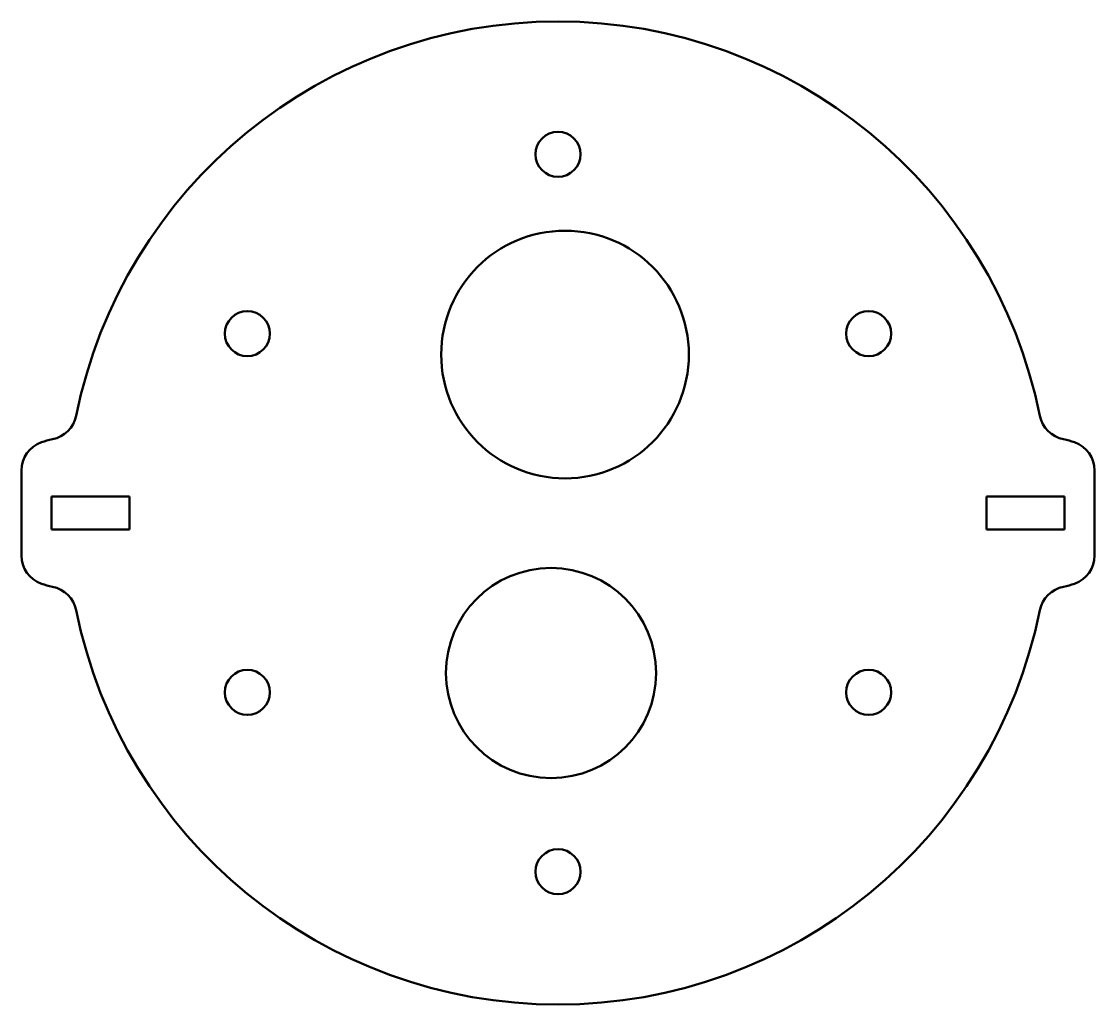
# Model space of a CAD drawing. Header units: millimetres. Extents: x 174.3 to 245.7, y 115.8 to 181.2.
import ezdxf

# ---------------------------------------------------------------- set-up
doc = ezdxf.new("R2010")
doc.units = ezdxf.units.MM
doc.layers.add('Visible (ISO)', color=7, linetype='Continuous', lineweight=50)

msp = doc.modelspace()

# ---------------------------------------------------------------- linework, layer by layer
at = {"layer": 'Visible (ISO)'}
for p, q in [((174.25, 145.672), (174.25, 151.328)), ((245.75, 151.328), (245.75, 145.672)), ((176.25, 147.4), (176.25, 149.6)), ((176.25, 149.6), (181.45, 149.6)), ((181.45, 149.6), (181.45, 147.4)), ((238.55, 147.4), (238.55, 149.6)), ((238.55, 149.6), (243.75, 149.6)), ((243.75, 149.6), (243.75, 147.4)), ((181.45, 147.4), (176.25, 147.4)), ((243.75, 147.4), (238.55, 147.4))]:
    msp.add_line(p, q, dxfattribs=at)
for centre, radius in [((210, 172.4), 1.5), ((210.468, 159.058), 8.25), ((189.302, 160.45), 1.5), ((230.698, 160.45), 1.5), ((209.537, 137.838), 7), ((189.302, 136.55), 1.5), ((230.698, 136.55), 1.5), ((210, 124.6), 1.5)]:
    msp.add_circle(centre, radius, dxfattribs=at)
for centre, radius, start, end in [((210, 148.5), 32.75, 11.41206, 168.58794), ((175.937, 155.376), 2, 280.8109, 348.58794), ((244.063, 155.376), 2, 191.41206, 259.1891), ((176.25, 151.328), 2, 109.47122, 180), ((177.25, 148.5), 5, 100.8109, 109.47122), ((242.75, 148.5), 5, 70.52878, 79.1891), ((243.75, 151.328), 2, 0, 70.52878), ((176.25, 145.672), 2, 180, 250.52878), ((243.75, 145.672), 2, 289.47122, 0), ((177.25, 148.5), 5, 250.52878, 259.1891), ((242.75, 148.5), 5, 280.8109, 289.47122), ((175.937, 141.624), 2, 11.41206, 79.1891), ((244.063, 141.624), 2, 100.8109, 168.58794), ((210, 148.5), 32.75, 191.41206, 348.58794)]:
    msp.add_arc(centre, radius, start, end, dxfattribs=at)

doc.saveas('drawing.dxf')
